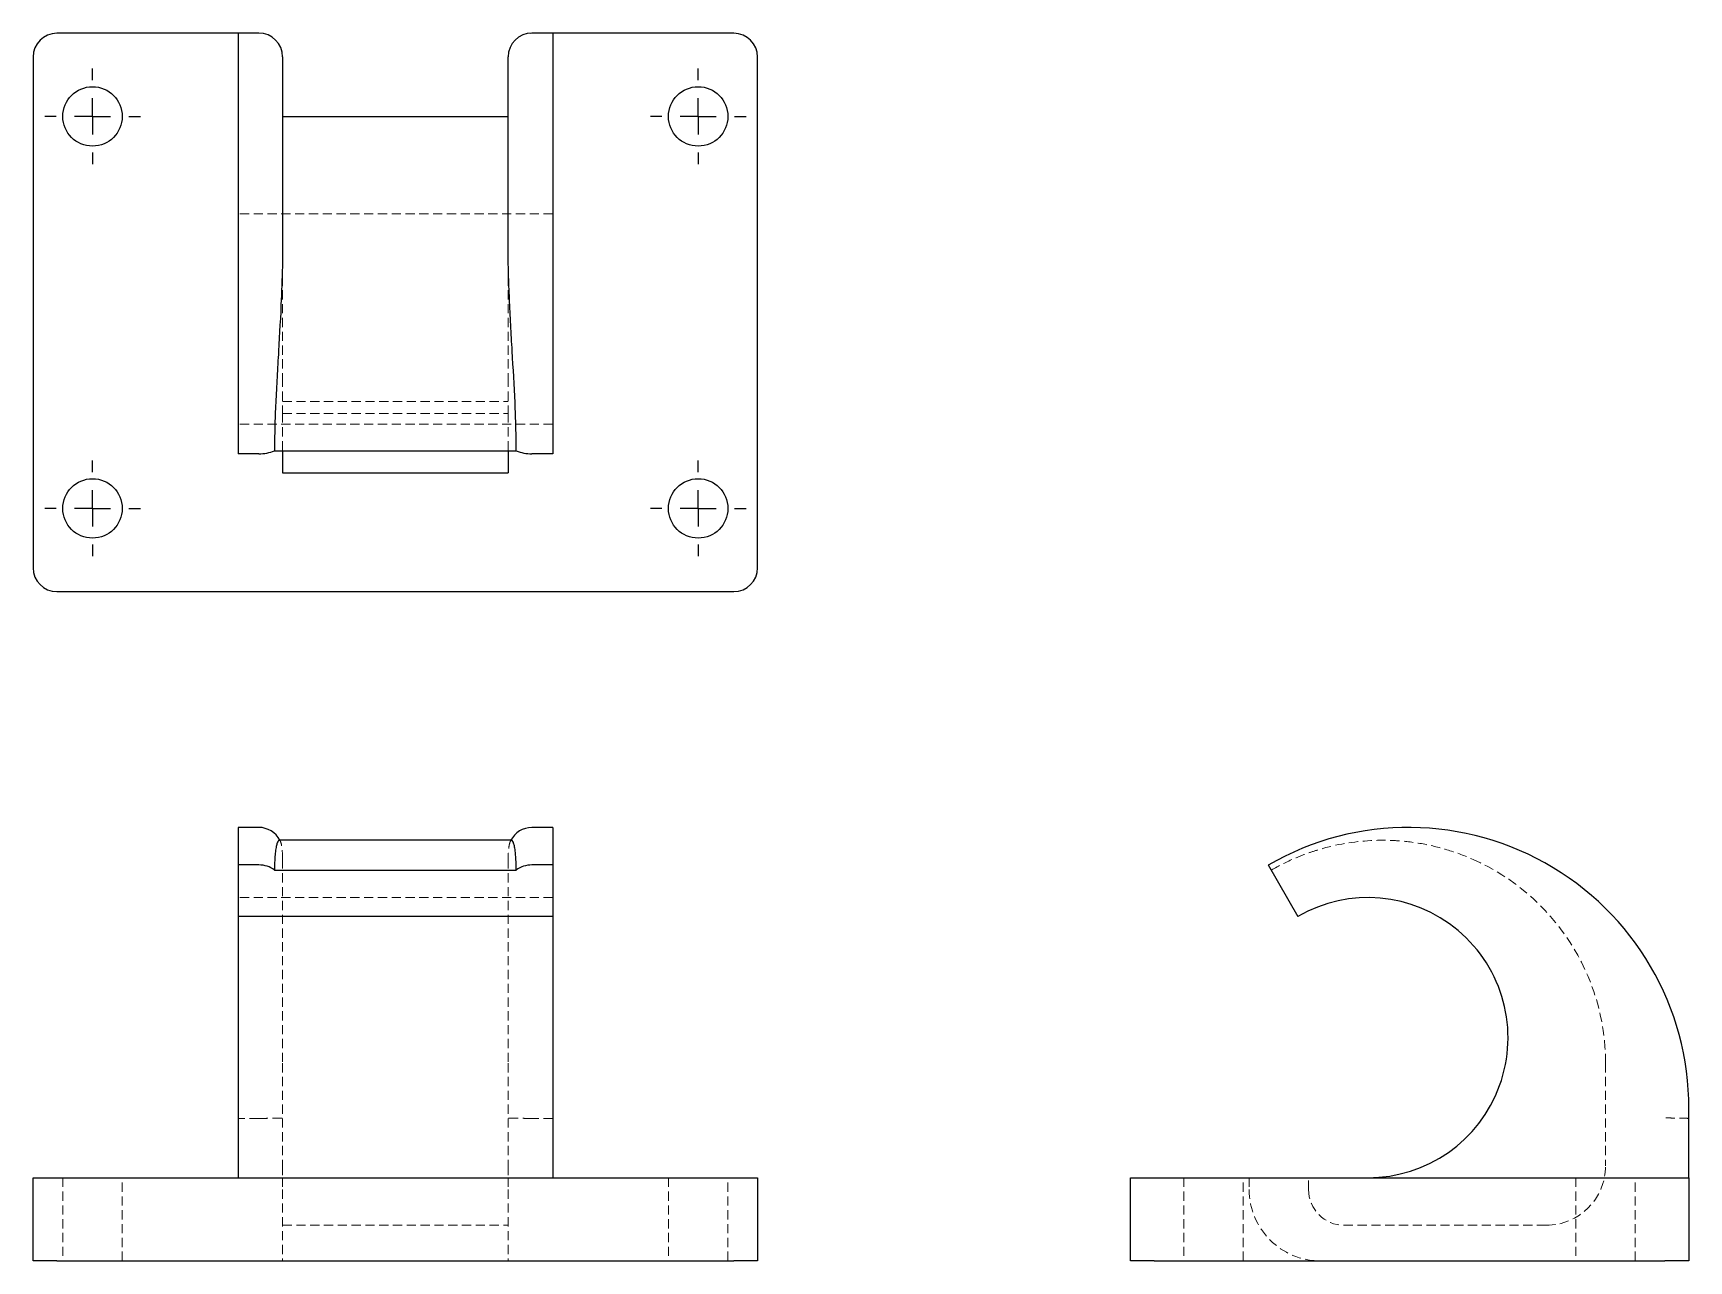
# Model space of a CAD drawing. Header units: millimetres. Extents: x 33 to 262, y 27 to 197.
import ezdxf

# ---------------------------------------------------------------- set-up
doc = ezdxf.new("R2010")
doc.units = ezdxf.units.MM
doc.linetypes.add('HIDDEN', pattern=[1.905, 1.27, -0.635])
doc.layers.add('10', color=7, linetype='Continuous')

# ---------------------------------------------------------------- blocks, each defined once
blk = doc.blocks.new('SW_CENTERMARKSYMBOL_0')
at = {"layer": '10', "color": 0}
for p, q in [((0, 5), (0, 6.6)), ((0, 0), (0, 2.5)), ((-5, 0), (-6.6, 0)), ((0, 0), (-2.5, 0)), ((0, 0), (0, -2.5)), ((0, 0), (2.5, 0)), ((5, 0), (6.6, 0)), ((0, -5), (0, -6.6))]:
    blk.add_line(p, q, dxfattribs=at)
blk = doc.blocks.new('SW_CENTERMARKSYMBOL_1')
at = {"layer": '10', "color": 0}
for p, q in [((0, 5), (0, 6.6)), ((0, 0), (0, 2.5)), ((-5, 0), (-6.6, 0)), ((0, 0), (-2.5, 0)), ((0, 0), (0, -2.5)), ((0, 0), (2.5, 0)), ((5, 0), (6.6, 0)), ((0, -5), (0, -6.6))]:
    blk.add_line(p, q, dxfattribs=at)
blk = doc.blocks.new('SW_CENTERMARKSYMBOL_2')
at = {"layer": '10', "color": 0}
for p, q in [((0, 5), (0, 6.6)), ((0, 0), (0, 2.5)), ((-5, 0), (-6.6, 0)), ((0, 0), (-2.5, 0)), ((0, 0), (0, -2.5)), ((0, 0), (2.5, 0)), ((5, 0), (6.6, 0)), ((0, -5), (0, -6.6))]:
    blk.add_line(p, q, dxfattribs=at)
blk = doc.blocks.new('SW_CENTERMARKSYMBOL_3')
at = {"layer": '10', "color": 0}
for p, q in [((0, 5), (0, 6.6)), ((0, 0), (0, 2.5)), ((-5, 0), (-6.6, 0)), ((0, 0), (-2.5, 0)), ((0, 0), (0, -2.5)), ((0, 0), (2.5, 0)), ((5, 0), (6.6, 0)), ((0, -5), (0, -6.6))]:
    blk.add_line(p, q, dxfattribs=at)

msp = doc.modelspace()

# ---------------------------------------------------------------- linework, layer by layer
at = {"color": 7, "linetype": 'Continuous', "lineweight": 25}
for p, q in [((61.28, 196.51), (36.28, 196.51)), ((64.15, 196.54), (61.28, 196.54)), ((61.28, 196.54), (61.28, 138.49)), ((104.72, 196.54), (101.85, 196.54)), ((104.72, 196.54), (104.72, 138.49)), ((129.72, 196.51), (104.72, 196.51)), ((33, 193.23), (33, 122.74)), ((67.43, 193.26), (67.43, 166.76)), ((98.57, 166.76), (98.57, 193.26)), ((133, 122.74), (133, 193.23)), ((67.43, 185.04), (98.57, 185.04)), ((64.15, 138.49), (61.28, 138.49)), ((66.32, 138.9), (99.68, 138.9)), ((67.43, 138.9), (67.43, 135.86)), ((98.57, 138.9), (98.57, 135.86)), ((104.72, 138.49), (101.85, 138.49)), ((67.43, 135.86), (98.57, 135.86)), ((36.28, 119.46), (129.72, 119.46)), ((64.15, 86.91), (61.28, 86.91)), ((61.28, 86.91), (61.28, 81.73)), ((104.72, 86.91), (101.85, 86.91)), ((104.72, 86.91), (104.72, 81.73)), ((99.04, 85.14), (66.96, 85.14)), ((64.15, 81.73), (61.28, 81.73)), ((61.28, 81.73), (61.28, 74.63)), ((66.32, 81.02), (99.68, 81.02)), ((104.72, 81.73), (101.85, 81.73)), ((104.72, 81.73), (104.72, 74.63)), ((203.49, 81.73), (207.58, 74.63)), ((104.72, 74.63), (61.28, 74.63)), ((61.28, 74.63), (61.28, 38.56)), ((104.72, 74.63), (104.72, 38.56)), ((261.51, 38.56), (261.51, 46.76)), ((33, 27.09), (33, 38.56)), ((33, 38.56), (36.28, 38.56)), ((36.28, 38.56), (129.72, 38.56)), ((129.72, 38.56), (133, 38.56)), ((133, 38.56), (133, 27.09)), ((184.46, 27.09), (184.46, 38.56)), ((184.46, 38.56), (187.74, 38.56)), ((187.74, 38.56), (258.23, 38.56)), ((258.23, 38.56), (261.51, 38.56)), ((261.51, 38.56), (261.51, 27.09)), ((36.28, 27.09), (33, 27.09)), ((36.28, 27.09), (129.72, 27.09)), ((133, 27.09), (129.72, 27.09)), ((187.74, 27.09), (184.46, 27.09)), ((187.74, 27.09), (258.23, 27.09)), ((261.51, 27.09), (258.23, 27.09))]:
    msp.add_line(p, q, dxfattribs=at)
at = {"color": 7, "linetype": 'HIDDEN', "lineweight": 18}
for p, q in [((64.15, 196.51), (61.28, 196.51)), ((101.67, 196.48), (101.85, 196.51)), ((104.72, 196.51), (101.85, 196.51)), ((104.72, 171.58), (61.28, 171.58)), ((67.43, 166.76), (67.43, 148.97)), ((98.57, 166.76), (98.57, 148.97)), ((67.43, 148.97), (67.43, 144.05)), ((98.57, 148.97), (98.57, 144.05)), ((67.43, 145.69), (98.57, 145.69)), ((67.43, 144.05), (98.57, 144.05)), ((67.43, 144.05), (67.43, 138.9)), ((98.57, 144.05), (98.57, 138.9)), ((104.72, 142.58), (61.28, 142.58)), ((67.16, 84.93), (67.06, 85.14)), ((98.92, 85.09), (98.84, 84.93)), ((67.43, 82.49), (67.43, 54.38)), ((98.57, 82.49), (98.57, 54.38)), ((104.72, 77.22), (61.28, 77.22)), ((67.43, 54.38), (67.43, 40.2)), ((98.57, 54.38), (98.57, 40.2)), ((250.04, 54.38), (250.04, 40.2)), ((64.15, 46.76), (61.28, 46.76)), ((104.72, 46.76), (101.85, 46.76)), ((67.43, 40.2), (67.43, 38.56)), ((98.57, 40.2), (98.57, 38.56)), ((37.1, 38.56), (37.1, 27.09)), ((45.3, 27.09), (45.3, 38.56)), ((67.43, 38.56), (67.43, 36.92)), ((67.43, 36.92), (67.43, 27.09)), ((98.57, 38.56), (98.57, 36.92)), ((98.57, 36.92), (98.57, 27.09)), ((120.7, 38.56), (120.7, 27.09)), ((128.9, 27.09), (128.9, 38.56)), ((191.84, 38.56), (191.84, 27.09)), ((200.04, 27.09), (200.04, 38.56)), ((200.86, 38.56), (200.86, 36.92)), ((209.05, 36.92), (209.05, 38.56)), ((245.94, 38.56), (245.94, 27.09)), ((254.13, 27.09), (254.13, 38.56)), ((67.43, 32.01), (98.57, 32.01)), ((241.84, 32.01), (213.97, 32.01))]:
    msp.add_line(p, q, dxfattribs=at)
at = {"color": 7, "linetype": 'Continuous', "lineweight": 25}
for centre in [(41.2, 185.04), (124.8, 185.04), (41.2, 130.94), (124.8, 130.94)]:
    msp.add_circle(centre, 4.1, dxfattribs=at)
for centre, radius, start, end in [((36.28, 193.23), 3.28, 90, 180), ((64.15, 193.26), 3.28, 0, 90), ((101.85, 193.26), 3.28, 90, 180), ((129.72, 193.23), 3.28, 0, 90), ((64.23, 143.98), 5.5, 269.1232, 292.2802), ((101.77, 143.98), 5.5, 247.7198, 270.8768), ((36.28, 122.74), 3.28, 180, 270), ((129.72, 122.74), 3.28, 270, 0), ((64.15, 83.63), 3.28, 27.3213, 90), ((101.85, 83.63), 3.28, 90, 153.5306), ((222.84, 48.21), 38.7, 357.8509, 120), ((64.18, 78.15), 3.58, 53.3021, 90.4486), ((101.82, 78.15), 3.58, 89.5514, 126.6979), ((217.25, 57.89), 19.33, 270, 120)]:
    msp.add_arc(centre, radius, start, end, dxfattribs=at)
at = {"color": 7, "linetype": 'HIDDEN', "lineweight": 18}
for centre, radius, start, end in [((219.28, 54.38), 30.76, 0, 66.0567), ((241.84, 40.2), 8.2, 270, 0), ((210.69, 36.92), 9.84, 180, 270), ((213.97, 36.92), 4.92, 180, 270)]:
    msp.add_arc(centre, radius, start, end, dxfattribs=at)
at = {"color": 7, "linetype": 'Continuous', "lineweight": 25}
for points, knots in [([(67.43, 166.76), (67.43, 165.65), (67.41, 164.51), (67.36, 162.78), (67.34, 162.2), (67.3, 161.02), (67.28, 160.42), (67.15, 157.44), (67.01, 155.05), (66.84, 152.05), (66.8, 151.45), (66.73, 150.24), (66.7, 149.64), (66.6, 147.86), (66.54, 146.69), (66.43, 144.39), (66.39, 143.26), (66.33, 141.04), (66.32, 139.95), (66.32, 138.9)], [0, 0, 0, 0, 0.125, 0.125, 0.1875, 0.1875, 0.25, 0.25, 0.5, 0.5, 0.5625, 0.5625, 0.625, 0.625, 0.75, 0.75, 0.875, 0.875, 1, 1, 1, 1]), ([(99.68, 138.9), (99.68, 139.95), (99.67, 141.03), (99.62, 142.7), (99.61, 143.26), (99.56, 144.4), (99.54, 144.98), (99.41, 147.89), (99.27, 150.25), (99.09, 153.25), (99.06, 153.86), (98.99, 155.07), (98.96, 155.68), (98.86, 157.48), (98.8, 158.68), (98.7, 161.03), (98.65, 162.2), (98.59, 164.5), (98.57, 165.65), (98.57, 166.76)], [0, 0, 0, 0, 0.125, 0.125, 0.1875, 0.1875, 0.25, 0.25, 0.5, 0.5, 0.5625, 0.5625, 0.625, 0.625, 0.75, 0.75, 0.875, 0.875, 1, 1, 1, 1]), ([(66.96, 85.11), (66.94, 85.11), (66.86, 85.13), (66.73, 84.9), (66.59, 84.46), (66.46, 83.79), (66.37, 82.92), (66.32, 81.97), (66.32, 81.28), (66.32, 81.02)], [0, 0, 0, 0, 0.092129, 0.255208, 0.413998, 0.572786, 0.736257, 0.899724, 1, 1, 1, 1]), ([(99.68, 81.02), (99.68, 81.54), (99.66, 82.58), (99.56, 83.65), (99.43, 84.39), (99.29, 84.86), (99.15, 85.11), (99.07, 85.11), (99.04, 85.11)], [0, 0, 0, 0, 0.203756, 0.409973, 0.568467, 0.726963, 0.890045, 1, 1, 1, 1])]:
    msp.add_open_spline(points, degree=3, knots=knots, dxfattribs=at)
at = {"color": 7, "linetype": 'HIDDEN', "lineweight": 18}
for points, knots in [([(67.43, 82.49), (67.42, 82.9), (67.4, 83.74), (67.3, 84.5), (67.17, 84.94), (67.06, 85.14), (66.99, 85.12), (66.96, 85.11)], [0, 0, 0, 0, 0.2553558, 0.5137952, 0.7124351, 0.9110771, 1, 1, 1, 1]), ([(99.04, 85.11), (99.02, 85.12), (98.95, 85.15), (98.85, 84.97), (98.73, 84.6), (98.63, 83.98), (98.58, 83.26), (98.58, 82.7), (98.57, 82.49)], [0, 0, 0, 0, 0.066572, 0.265576, 0.464578, 0.66944, 0.874299, 1, 1, 1, 1]), ([(203.9, 81.02), (204.95, 81.63), (206.03, 82.17), (207.7, 82.88), (208.26, 83.11), (209.4, 83.52), (209.98, 83.71), (212.89, 84.57), (215.25, 84.97), (218.25, 85.13), (218.86, 85.14), (220.07, 85.13), (220.68, 85.11), (222.48, 84.99), (223.68, 84.85), (226.03, 84.41), (227.2, 84.12), (229.5, 83.41), (230.65, 82.99), (231.76, 82.49)], [0, 0, 0, 0, 0.125, 0.125, 0.1875, 0.1875, 0.25, 0.25, 0.5, 0.5, 0.5625, 0.5625, 0.625, 0.625, 0.75, 0.75, 0.875, 0.875, 1, 1, 1, 1]), ([(64.15, 46.76), (64.36, 46.76), (64.58, 46.76), (65, 46.76), (65.2, 46.76), (65.6, 46.77), (65.79, 46.77), (66.15, 46.77), (66.31, 46.78), (66.62, 46.78), (66.75, 46.78), (66.99, 46.79), (67.09, 46.79), (67.26, 46.8), (67.32, 46.81), (67.41, 46.81), (67.43, 46.82), (67.43, 46.82)], [0, 0, 0, 0, 0.125, 0.125, 0.25, 0.25, 0.375, 0.375, 0.5, 0.5, 0.625, 0.625, 0.75, 0.75, 0.875, 0.875, 1, 1, 1, 1]), ([(101.85, 46.76), (101.64, 46.76), (101.42, 46.76), (101, 46.76), (100.8, 46.76), (100.4, 46.77), (100.21, 46.77), (99.85, 46.77), (99.69, 46.78), (99.38, 46.78), (99.25, 46.78), (99.01, 46.79), (98.91, 46.79), (98.74, 46.8), (98.68, 46.81), (98.59, 46.81), (98.57, 46.82), (98.57, 46.82)], [0, 0, 0, 0, 0.125, 0.125, 0.25, 0.25, 0.375, 0.375, 0.5, 0.5, 0.625, 0.625, 0.75, 0.75, 0.875, 0.875, 1, 1, 1, 1]), ([(261.51, 46.76), (261.51, 46.76), (261.49, 46.76), (261.41, 46.76), (261.34, 46.76), (261.18, 46.77), (261.08, 46.77), (260.84, 46.77), (260.7, 46.78), (260.4, 46.78), (260.24, 46.78), (259.88, 46.79), (259.69, 46.79), (259.29, 46.8), (259.09, 46.81), (258.66, 46.81), (258.45, 46.82), (258.23, 46.82)], [0, 0, 0, 0, 0.125, 0.125, 0.25, 0.25, 0.375, 0.375, 0.5, 0.5, 0.625, 0.625, 0.75, 0.75, 0.875, 0.875, 1, 1, 1, 1])]:
    msp.add_open_spline(points, degree=3, knots=knots, dxfattribs=at)

# ---------------------------------------------------------------- block references
at = {"layer": '10'}
for name, p in [('SW_CENTERMARKSYMBOL_2', (41.2, 185.04)), ('SW_CENTERMARKSYMBOL_0', (124.8, 185.04)), ('SW_CENTERMARKSYMBOL_1', (41.2, 130.94)), ('SW_CENTERMARKSYMBOL_3', (124.8, 130.94))]:
    msp.add_blockref(name, p, dxfattribs=at)

doc.saveas('drawing.dxf')
